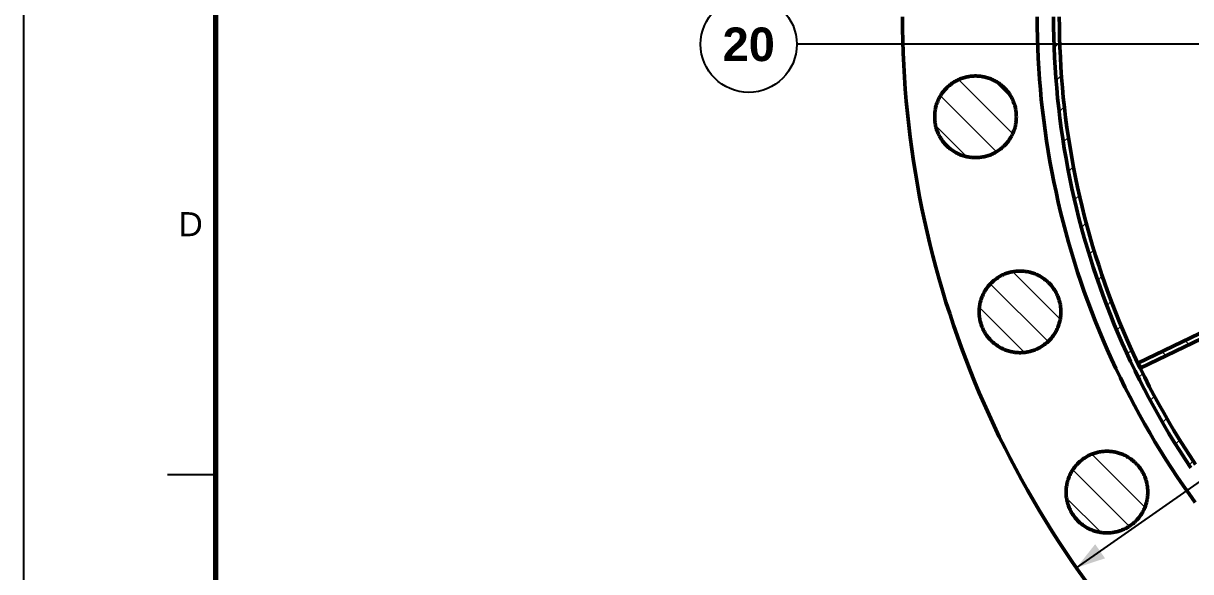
# Model space of a CAD drawing. Header units: millimetres. Extents: x 0 to 841, y 0 to 594.
# Drawn here: x 0 to 121.4, y 365.2 to 422.3 of the extents above; entities that cross this region are included whole.
import ezdxf
from ezdxf.enums import TextEntityAlignment as Align

# ---------------------------------------------------------------- set-up
doc = ezdxf.new("R2010")
doc.units = ezdxf.units.MM
for name, color, linetype, lineweight in [('ACH', 7, 'CONTINUOUS', 13), ('COTA', 7, 'CONTINUOUS', 25), ('FINA', 7, 'CONTINUOUS', 25), ('MARCO', 7, 'CONTINUOUS', 70), ('TXT', 7, 'CONTINUOUS', 25), ('VIS', 7, 'CONTINUOUS', 50)]:
    doc.layers.add(name, color=color, linetype=linetype, lineweight=lineweight)
doc.styles.add('STD', font='LiberationSans-Regular.ttf')
doc.styles.add('STDB', font='LiberationSans-Bold.ttf')

msp = doc.modelspace()

# ---------------------------------------------------------------- hatches: boundary and pattern name
at = {"layer": 'ACH'}
h = msp.add_hatch(dxfattribs=at)
h.set_pattern_fill('ANSI31', scale=0.8)
h.paths.add_polyline_path([(275.74, 422.95), (275.73, 421.63), (275.7, 420.3), (275.65, 418.98), (275.57, 417.66), (275.48, 416.34), (275.37, 415.02), (275.23, 413.7), (275.08, 412.38), (274.9, 411.07), (274.7, 409.76), (274.49, 408.46), (274.25, 407.15), (273.99, 405.85), (273.71, 404.56), (273.41, 403.27), (273.09, 401.98), (272.75, 400.7), (272.39, 399.43), (272.01, 398.16), (271.61, 396.9), (271.2, 395.64), (270.76, 394.39), (270.3, 393.15), (269.82, 391.92), (269.32, 390.69), (268.81, 389.47), (268.27, 388.26), (267.72, 387.06), (267.14, 385.86), (266.55, 384.68), (265.94, 383.5), (265.31, 382.34), (264.67, 381.18), (264, 380.04), (263.32, 378.9), (262.62, 377.78), (261.9, 376.67), (261.16, 375.57), (260.41, 374.48), (259.64, 373.4), (258.85, 372.33), (258.05, 371.28), (257.23, 370.24), (256.39, 369.21), (255.54, 368.2), (254.68, 367.2), (253.79, 366.21), (252.89, 365.24), (251.98, 364.28), (251.05, 363.34), (250.11, 362.41), (249.15, 361.5), (248.18, 360.6), (247.19, 359.71), (246.19, 358.85), (245.18, 357.99), (244.15, 357.16), (243.11, 356.34), (242.06, 355.54), (240.99, 354.75), (239.91, 353.98), (238.82, 353.23), (237.72, 352.49), (236.61, 351.77), (235.49, 351.07), (234.35, 350.39), (233.21, 349.72), (232.05, 349.08), (230.89, 348.45), (229.71, 347.84), (228.53, 347.25), (227.33, 346.67), (226.13, 346.12), (224.92, 345.58), (223.7, 345.07), (222.47, 344.57), (221.24, 344.09), (220, 343.63), (218.75, 343.19), (217.49, 342.78), (216.23, 342.38), (214.96, 342), (213.69, 341.64), (212.41, 341.3), (211.12, 340.98), (209.83, 340.68), (208.54, 340.4), (207.24, 340.14), (205.93, 339.9), (204.63, 339.69), (203.32, 339.49), (202.01, 339.31), (200.69, 339.16), (199.37, 339.02), (198.05, 338.91), (196.73, 338.82), (195.41, 338.74), (194.09, 338.69), (192.76, 338.66), (191.44, 338.65), (190.12, 338.66), (188.79, 338.69), (187.47, 338.74), (186.15, 338.82), (184.83, 338.91), (183.51, 339.02), (182.19, 339.16), (180.88, 339.31), (179.56, 339.49), (178.25, 339.69), (176.95, 339.9), (175.64, 340.14), (174.35, 340.4), (173.05, 340.68), (171.76, 340.98), (170.48, 341.3), (169.2, 341.64), (167.92, 342), (166.65, 342.38), (165.39, 342.78), (164.13, 343.19), (162.89, 343.63), (161.64, 344.09), (160.41, 344.57), (159.18, 345.07), (157.96, 345.58), (156.75, 346.12), (155.55, 346.67), (154.35, 347.25), (153.17, 347.84), (151.99, 348.45), (150.83, 349.08), (149.67, 349.72), (148.53, 350.39), (147.39, 351.07), (146.27, 351.77), (145.16, 352.49), (144.06, 353.23), (142.97, 353.98), (141.89, 354.75), (140.83, 355.54), (139.77, 356.34), (138.73, 357.16), (137.71, 357.99), (136.69, 358.85), (135.69, 359.71), (134.71, 360.6), (133.73, 361.5), (132.78, 362.41), (131.83, 363.34), (130.9, 364.28), (129.99, 365.24), (129.09, 366.21), (128.21, 367.2), (127.34, 368.2), (126.49, 369.21), (125.65, 370.24), (124.83, 371.28), (124.03, 372.33), (123.24, 373.4), (122.47, 374.48), (121.72, 375.57), (120.98, 376.67), (120.26, 377.78), (119.56, 378.9), (118.88, 380.04), (118.22, 381.18), (117.57, 382.34), (116.94, 383.5), (116.33, 384.68), (115.74, 385.86), (115.16, 387.06), (114.61, 388.26), (114.07, 389.47), (113.56, 390.69), (113.06, 391.92), (112.58, 393.15), (112.12, 394.39), (111.69, 395.64), (111.27, 396.9), (110.87, 398.16), (110.49, 399.43), (110.13, 400.7), (109.79, 401.98), (109.47, 403.27), (109.17, 404.56), (108.89, 405.85), (108.63, 407.15), (108.4, 408.46), (108.18, 409.76), (107.98, 411.07), (107.81, 412.38), (107.65, 413.7), (107.51, 415.02), (107.4, 416.34), (107.31, 417.66), (107.23, 418.98), (107.18, 420.3), (107.15, 421.63), (107.14, 422.95), (107.15, 424.27), (107.18, 425.6), (107.23, 426.92), (107.31, 428.24), (107.4, 429.56), (107.51, 430.88), (107.65, 432.2), (107.81, 433.51), (107.98, 434.83), (108.18, 436.14), (108.4, 437.44), (108.63, 438.75), (108.89, 440.04), (109.17, 441.34), (109.47, 442.63), (109.79, 443.91), (110.13, 445.19), (110.49, 446.47), (110.87, 447.74), (111.27, 449), (111.69, 450.26), (112.12, 451.5), (112.58, 452.75), (113.06, 453.98), (113.56, 455.21), (114.07, 456.43), (114.61, 457.64), (115.16, 458.84), (115.74, 460.04), (116.33, 461.22), (116.94, 462.4), (117.57, 463.56), (118.22, 464.72), (118.88, 465.86), (119.56, 467), (120.26, 468.12), (120.98, 469.23), (121.72, 470.33), (122.47, 471.42), (123.24, 472.5), (124.03, 473.56), (124.83, 474.62), (125.65, 475.66), (126.49, 476.68), (127.34, 477.7), (128.21, 478.7), (129.09, 479.68), (129.99, 480.66), (130.9, 481.61), (131.83, 482.56), (132.78, 483.49), (133.73, 484.4), (134.71, 485.3), (135.69, 486.18), (136.69, 487.05), (137.71, 487.9), (138.73, 488.74), (139.77, 489.56), (140.83, 490.36), (141.89, 491.15), (142.97, 491.92), (144.06, 492.67), (145.16, 493.41), (146.27, 494.13), (147.39, 494.83), (148.53, 495.51), (149.67, 496.17), (150.83, 496.82), (151.99, 497.45), (153.17, 498.06), (154.35, 498.65), (155.55, 499.23), (156.75, 499.78), (157.96, 500.32), (159.18, 500.83), (160.41, 501.33), (161.64, 501.81), (162.89, 502.27), (164.13, 502.7), (165.39, 503.12), (166.65, 503.52), (167.92, 503.9), (169.2, 504.26), (170.48, 504.6), (171.76, 504.92), (173.05, 505.22), (174.35, 505.5), (175.64, 505.76), (176.95, 505.99), (178.25, 506.21), (179.56, 506.41), (180.88, 506.58), (182.19, 506.74), (183.51, 506.88), (184.83, 506.99), (186.15, 507.08), (187.47, 507.16), (188.79, 507.21), (190.12, 507.24), (191.44, 507.25), (192.76, 507.24), (194.09, 507.21), (195.41, 507.16), (196.73, 507.08), (198.05, 506.99), (199.37, 506.88), (200.69, 506.74), (202.01, 506.58), (203.32, 506.41), (204.63, 506.21), (205.93, 505.99), (207.24, 505.76), (208.54, 505.5), (209.83, 505.22), (211.12, 504.92), (212.41, 504.6), (213.69, 504.26), (214.96, 503.9), (216.23, 503.52), (217.49, 503.12), (218.75, 502.7), (220, 502.27), (221.24, 501.81), (222.47, 501.33), (223.7, 500.83), (224.92, 500.32), (226.13, 499.78), (227.33, 499.23), (228.53, 498.65), (229.71, 498.06), (230.89, 497.45), (232.05, 496.82), (233.21, 496.17), (234.35, 495.51), (235.49, 494.83), (236.61, 494.13), (237.72, 493.41), (238.82, 492.67), (239.91, 491.92), (240.99, 491.15), (242.06, 490.36), (243.11, 489.56), (244.15, 488.74), (245.18, 487.9), (246.19, 487.05), (247.19, 486.18), (248.18, 485.3), (249.15, 484.4), (250.11, 483.49), (251.05, 482.56), (251.98, 481.61), (252.89, 480.66), (253.79, 479.68), (254.68, 478.7), (255.54, 477.7), (256.39, 476.68), (257.23, 475.66), (258.05, 474.62), (258.85, 473.56), (259.64, 472.5), (260.41, 471.42), (261.16, 470.33), (261.9, 469.23), (262.62, 468.12), (263.32, 467), (264, 465.86), (264.67, 464.72), (265.31, 463.56), (265.94, 462.4), (266.55, 461.22), (267.14, 460.04), (267.72, 458.84), (268.27, 457.64), (268.81, 456.43), (269.32, 455.21), (269.82, 453.98), (270.3, 452.75), (270.76, 451.5), (271.2, 450.26), (271.61, 449), (272.01, 447.74), (272.39, 446.47), (272.75, 445.19), (273.09, 443.91), (273.41, 442.63), (273.71, 441.34), (273.99, 440.04), (274.25, 438.75), (274.49, 437.44), (274.7, 436.14), (274.9, 434.83), (275.08, 433.51), (275.23, 432.2), (275.37, 430.88), (275.48, 429.56), (275.57, 428.24), (275.65, 426.92), (275.7, 425.6), (275.73, 424.27)])
h.paths.add_polyline_path([(275.14, 422.95), (275.13, 424.26), (275.1, 425.58), (275.05, 426.89), (274.98, 428.2), (274.88, 429.52), (274.77, 430.83), (274.64, 432.13), (274.48, 433.44), (274.31, 434.74), (274.11, 436.04), (273.89, 437.34), (273.66, 438.63), (273.4, 439.92), (273.12, 441.21), (272.83, 442.49), (272.51, 443.76), (272.17, 445.04), (271.82, 446.3), (271.44, 447.56), (271.04, 448.81), (270.63, 450.06), (270.19, 451.3), (269.74, 452.54), (269.26, 453.76), (268.77, 454.98), (268.26, 456.19), (267.73, 457.39), (267.17, 458.59), (266.61, 459.77), (266.02, 460.95), (265.41, 462.11), (264.79, 463.27), (264.15, 464.42), (263.48, 465.56), (262.81, 466.68), (262.11, 467.8), (261.4, 468.9), (260.67, 470), (259.92, 471.08), (259.16, 472.15), (258.37, 473.2), (257.58, 474.25), (256.76, 475.28), (255.93, 476.3), (255.09, 477.31), (254.22, 478.3), (253.35, 479.28), (252.46, 480.25), (251.55, 481.2), (250.63, 482.13), (249.69, 483.06), (248.74, 483.96), (247.77, 484.86), (246.79, 485.73), (245.8, 486.6), (244.79, 487.44), (243.77, 488.27), (242.74, 489.09), (241.7, 489.88), (240.64, 490.66), (239.57, 491.43), (238.49, 492.18), (237.39, 492.91), (236.29, 493.62), (235.17, 494.32), (234.05, 494.99), (232.91, 495.65), (231.76, 496.3), (230.61, 496.92), (229.44, 497.53), (228.26, 498.11), (227.08, 498.68), (225.88, 499.23), (224.68, 499.77), (223.47, 500.28), (222.25, 500.77), (221.03, 501.25), (219.79, 501.7), (218.55, 502.14), (217.31, 502.55), (216.05, 502.95), (214.79, 503.33), (213.53, 503.68), (212.26, 504.02), (210.98, 504.34), (209.7, 504.63), (208.41, 504.91), (207.12, 505.17), (205.83, 505.4), (204.53, 505.62), (203.23, 505.81), (201.93, 505.99), (200.63, 506.14), (199.32, 506.28), (198.01, 506.39), (196.7, 506.48), (195.38, 506.56), (194.07, 506.61), (192.76, 506.64), (191.44, 506.65), (190.13, 506.64), (188.81, 506.61), (187.5, 506.56), (186.19, 506.48), (184.87, 506.39), (183.56, 506.28), (182.26, 506.14), (180.95, 505.99), (179.65, 505.81), (178.35, 505.62), (177.05, 505.4), (175.76, 505.17), (174.47, 504.91), (173.18, 504.63), (171.9, 504.34), (170.63, 504.02), (169.35, 503.68), (168.09, 503.33), (166.83, 502.95), (165.58, 502.55), (164.33, 502.14), (163.09, 501.7), (161.85, 501.25), (160.63, 500.77), (159.41, 500.28), (158.2, 499.77), (157, 499.23), (155.8, 498.68), (154.62, 498.11), (153.44, 497.53), (152.27, 496.92), (151.12, 496.3), (149.97, 495.65), (148.83, 494.99), (147.71, 494.32), (146.59, 493.62), (145.49, 492.91), (144.39, 492.18), (143.31, 491.43), (142.24, 490.66), (141.19, 489.88), (140.14, 489.09), (139.11, 488.27), (138.09, 487.44), (137.08, 486.6), (136.09, 485.73), (135.11, 484.86), (134.14, 483.96), (133.19, 483.06), (132.26, 482.13), (131.33, 481.2), (130.43, 480.25), (129.53, 479.28), (128.66, 478.3), (127.79, 477.31), (126.95, 476.3), (126.12, 475.28), (125.3, 474.25), (124.51, 473.2), (123.73, 472.15), (122.96, 471.08), (122.21, 470), (121.48, 468.9), (120.77, 467.8), (120.07, 466.68), (119.4, 465.56), (118.74, 464.42), (118.09, 463.27), (117.47, 462.11), (116.86, 460.95), (116.28, 459.77), (115.71, 458.59), (115.16, 457.39), (114.62, 456.19), (114.11, 454.98), (113.62, 453.76), (113.14, 452.54), (112.69, 451.3), (112.25, 450.06), (111.84, 448.81), (111.44, 447.56), (111.06, 446.3), (110.71, 445.04), (110.37, 443.76), (110.05, 442.49), (109.76, 441.21), (109.48, 439.92), (109.22, 438.63), (108.99, 437.34), (108.77, 436.04), (108.58, 434.74), (108.4, 433.44), (108.25, 432.13), (108.11, 430.83), (108, 429.52), (107.91, 428.2), (107.83, 426.89), (107.78, 425.58), (107.75, 424.26), (107.74, 422.95), (107.75, 421.63), (107.78, 420.32), (107.83, 419.01), (107.91, 417.69), (108, 416.38), (108.11, 415.07), (108.25, 413.76), (108.4, 412.46), (108.58, 411.16), (108.77, 409.86), (108.99, 408.56), (109.22, 407.27), (109.48, 405.98), (109.76, 404.69), (110.05, 403.41), (110.37, 402.13), (110.71, 400.86), (111.06, 399.6), (111.44, 398.34), (111.84, 397.08), (112.25, 395.84), (112.69, 394.6), (113.14, 393.36), (113.62, 392.14), (114.11, 390.92), (114.62, 389.71), (115.16, 388.51), (115.71, 387.31), (116.28, 386.13), (116.86, 384.95), (117.47, 383.78), (118.09, 382.63), (118.74, 381.48), (119.4, 380.34), (120.07, 379.22), (120.77, 378.1), (121.48, 377), (122.21, 375.9), (122.96, 374.82), (123.73, 373.75), (124.51, 372.69), (125.3, 371.65), (126.12, 370.62), (126.95, 369.6), (127.79, 368.59), (128.66, 367.6), (129.53, 366.62), (130.43, 365.65), (131.33, 364.7), (132.26, 363.76), (133.19, 362.84), (134.14, 361.93), (135.11, 361.04), (136.09, 360.16), (137.08, 359.3), (138.09, 358.46), (139.11, 357.63), (140.14, 356.81), (141.19, 356.02), (142.24, 355.23), (143.31, 354.47), (144.39, 353.72), (145.49, 352.99), (146.59, 352.28), (147.71, 351.58), (148.83, 350.91), (149.97, 350.24), (151.12, 349.6), (152.27, 348.98), (153.44, 348.37), (154.62, 347.78), (155.8, 347.22), (157, 346.66), (158.2, 346.13), (159.41, 345.62), (160.63, 345.13), (161.85, 344.65), (163.09, 344.2), (164.33, 343.76), (165.58, 343.35), (166.83, 342.95), (168.09, 342.57), (169.35, 342.22), (170.63, 341.88), (171.9, 341.56), (173.18, 341.27), (174.47, 340.99), (175.76, 340.73), (177.05, 340.5), (178.35, 340.28), (179.65, 340.08), (180.95, 339.91), (182.26, 339.75), (183.56, 339.62), (184.87, 339.51), (186.19, 339.41), (187.5, 339.34), (188.81, 339.29), (190.13, 339.26), (191.44, 339.25), (192.76, 339.26), (194.07, 339.29), (195.38, 339.34), (196.7, 339.41), (198.01, 339.51), (199.32, 339.62), (200.63, 339.75), (201.93, 339.91), (203.23, 340.08), (204.53, 340.28), (205.83, 340.5), (207.12, 340.73), (208.41, 340.99), (209.7, 341.27), (210.98, 341.56), (212.26, 341.88), (213.53, 342.22), (214.79, 342.57), (216.05, 342.95), (217.31, 343.35), (218.55, 343.76), (219.79, 344.2), (221.03, 344.65), (222.25, 345.13), (223.47, 345.62), (224.68, 346.13), (225.88, 346.66), (227.08, 347.22), (228.26, 347.78), (229.44, 348.37), (230.61, 348.98), (231.76, 349.6), (232.91, 350.24), (234.05, 350.91), (235.17, 351.58), (236.29, 352.28), (237.39, 352.99), (238.49, 353.72), (239.57, 354.47), (240.64, 355.23), (241.7, 356.02), (242.74, 356.81), (243.77, 357.63), (244.79, 358.46), (245.8, 359.3), (246.79, 360.16), (247.77, 361.04), (248.74, 361.93), (249.69, 362.84), (250.63, 363.76), (251.55, 364.7), (252.46, 365.65), (253.35, 366.62), (254.22, 367.6), (255.09, 368.59), (255.93, 369.6), (256.76, 370.62), (257.58, 371.65), (258.37, 372.69), (259.16, 373.75), (259.92, 374.82), (260.67, 375.9), (261.4, 377), (262.11, 378.1), (262.81, 379.22), (263.48, 380.34), (264.15, 381.48), (264.79, 382.63), (265.41, 383.78), (266.02, 384.95), (266.61, 386.13), (267.17, 387.31), (267.73, 388.51), (268.26, 389.71), (268.77, 390.92), (269.26, 392.14), (269.74, 393.36), (270.19, 394.6), (270.63, 395.84), (271.04, 397.08), (271.44, 398.34), (271.82, 399.6), (272.17, 400.86), (272.51, 402.13), (272.83, 403.41), (273.12, 404.69), (273.4, 405.98), (273.66, 407.27), (273.89, 408.56), (274.11, 409.86), (274.31, 411.16), (274.48, 412.46), (274.64, 413.76), (274.77, 415.07), (274.88, 416.38), (274.98, 417.69), (275.05, 419.01), (275.1, 420.32), (275.13, 421.63)], flags=16)
h = msp.add_hatch(dxfattribs=at)
h.set_pattern_fill('ANSI31', scale=0.8, angle=90)
h.paths.add_polyline_path([(103.28, 412.54), (103.27, 412.42), (103.27, 412.3), (103.26, 412.18), (103.25, 412.06), (103.23, 411.94), (103.21, 411.82), (103.19, 411.7), (103.17, 411.58), (103.14, 411.47), (103.11, 411.35), (103.07, 411.23), (103.03, 411.12), (102.99, 411.01), (102.95, 410.9), (102.9, 410.79), (102.85, 410.68), (102.79, 410.57), (102.74, 410.46), (102.68, 410.36), (102.61, 410.26), (102.55, 410.16), (102.48, 410.06), (102.41, 409.96), (102.33, 409.87), (102.26, 409.77), (102.18, 409.68), (102.09, 409.6), (102.01, 409.51), (101.92, 409.43), (101.83, 409.35), (101.74, 409.27), (101.65, 409.19), (101.55, 409.12), (101.45, 409.05), (101.36, 408.98), (101.25, 408.92), (101.15, 408.86), (101.05, 408.8), (100.94, 408.74), (100.83, 408.69), (100.72, 408.64), (100.61, 408.59), (100.5, 408.55), (100.38, 408.51), (100.27, 408.47), (100.15, 408.44), (100.04, 408.41), (99.92, 408.38), (99.8, 408.36), (99.68, 408.34), (99.57, 408.32), (99.45, 408.31), (99.33, 408.3), (99.21, 408.29), (99.09, 408.29), (98.97, 408.29), (98.85, 408.29), (98.72, 408.3), (98.61, 408.31), (98.49, 408.32), (98.37, 408.34), (98.25, 408.36), (98.13, 408.38), (98.01, 408.41), (97.9, 408.44), (97.78, 408.47), (97.67, 408.51), (97.55, 408.55), (97.44, 408.59), (97.33, 408.64), (97.22, 408.69), (97.11, 408.74), (97.01, 408.8), (96.9, 408.86), (96.8, 408.92), (96.7, 408.98), (96.6, 409.05), (96.5, 409.12), (96.4, 409.19), (96.31, 409.27), (96.22, 409.35), (96.13, 409.43), (96.04, 409.51), (95.96, 409.6), (95.88, 409.68), (95.8, 409.77), (95.72, 409.87), (95.64, 409.96), (95.57, 410.06), (95.5, 410.16), (95.44, 410.26), (95.38, 410.36), (95.32, 410.46), (95.26, 410.57), (95.2, 410.68), (95.15, 410.79), (95.1, 410.9), (95.06, 411.01), (95.02, 411.12), (94.98, 411.23), (94.94, 411.35), (94.91, 411.47), (94.88, 411.58), (94.86, 411.7), (94.84, 411.82), (94.82, 411.94), (94.8, 412.06), (94.79, 412.18), (94.78, 412.3), (94.78, 412.42), (94.78, 412.54), (94.78, 412.66), (94.78, 412.78), (94.79, 412.9), (94.8, 413.02), (94.82, 413.14), (94.84, 413.25), (94.86, 413.37), (94.88, 413.49), (94.91, 413.61), (94.94, 413.72), (94.98, 413.84), (95.02, 413.95), (95.06, 414.07), (95.1, 414.18), (95.15, 414.29), (95.2, 414.4), (95.26, 414.5), (95.32, 414.61), (95.38, 414.71), (95.44, 414.82), (95.5, 414.92), (95.57, 415.02), (95.64, 415.11), (95.72, 415.21), (95.8, 415.3), (95.88, 415.39), (95.96, 415.48), (96.04, 415.56), (96.13, 415.65), (96.22, 415.73), (96.31, 415.81), (96.4, 415.88), (96.5, 415.95), (96.6, 416.02), (96.7, 416.09), (96.8, 416.16), (96.9, 416.22), (97.01, 416.28), (97.11, 416.33), (97.22, 416.38), (97.33, 416.43), (97.44, 416.48), (97.55, 416.52), (97.67, 416.56), (97.78, 416.6), (97.9, 416.63), (98.01, 416.66), (98.13, 416.69), (98.25, 416.71), (98.37, 416.74), (98.49, 416.75), (98.61, 416.77), (98.72, 416.78), (98.85, 416.78), (98.97, 416.79), (99.09, 416.79), (99.21, 416.78), (99.33, 416.78), (99.45, 416.77), (99.57, 416.75), (99.68, 416.74), (99.8, 416.71), (99.92, 416.69), (100.04, 416.66), (100.15, 416.63), (100.27, 416.6), (100.38, 416.56), (100.5, 416.52), (100.61, 416.48), (100.72, 416.43), (100.83, 416.38), (100.94, 416.33), (101.05, 416.28), (101.15, 416.22), (101.25, 416.16), (101.36, 416.09), (101.45, 416.02), (101.55, 415.95), (101.65, 415.88), (101.74, 415.81), (101.83, 415.73), (101.92, 415.65), (102.01, 415.56), (102.09, 415.48), (102.18, 415.39), (102.26, 415.3), (102.33, 415.21), (102.41, 415.11), (102.48, 415.02), (102.55, 414.92), (102.61, 414.82), (102.68, 414.71), (102.74, 414.61), (102.79, 414.5), (102.85, 414.4), (102.9, 414.29), (102.95, 414.18), (102.99, 414.07), (103.03, 413.95), (103.07, 413.84), (103.11, 413.72), (103.14, 413.61), (103.17, 413.49), (103.19, 413.37), (103.21, 413.25), (103.23, 413.14), (103.25, 413.02), (103.26, 412.9), (103.27, 412.78), (103.27, 412.66), (103.28, 412.54)])
h = msp.add_hatch(dxfattribs=at)
h.set_pattern_fill('ANSI31', scale=0.8, angle=90)
h.paths.add_polyline_path([(115.9, 386.9), (137.88, 397.49), (138.14, 396.95), (116.16, 386.36), (116.13, 386.43), (116.09, 386.5), (116.06, 386.57), (116.03, 386.63), (116, 386.7), (115.96, 386.77), (115.93, 386.84), (115.9, 386.9)])
h = msp.add_hatch(dxfattribs=at)
h.set_pattern_fill('ANSI31', scale=0.8, angle=90)
h.paths.add_polyline_path([(107.91, 392.23), (107.91, 392.11), (107.9, 391.99), (107.89, 391.87), (107.88, 391.75), (107.87, 391.63), (107.85, 391.52), (107.83, 391.4), (107.8, 391.28), (107.77, 391.16), (107.74, 391.05), (107.71, 390.93), (107.67, 390.82), (107.63, 390.7), (107.58, 390.59), (107.53, 390.48), (107.48, 390.37), (107.43, 390.27), (107.37, 390.16), (107.31, 390.06), (107.25, 389.95), (107.18, 389.85), (107.11, 389.75), (107.04, 389.66), (106.97, 389.56), (106.89, 389.47), (106.81, 389.38), (106.73, 389.29), (106.64, 389.21), (106.56, 389.12), (106.47, 389.04), (106.38, 388.96), (106.28, 388.89), (106.19, 388.82), (106.09, 388.75), (105.99, 388.68), (105.89, 388.61), (105.78, 388.55), (105.68, 388.49), (105.57, 388.44), (105.46, 388.39), (105.36, 388.34), (105.24, 388.29), (105.13, 388.25), (105.02, 388.21), (104.9, 388.17), (104.79, 388.14), (104.67, 388.11), (104.55, 388.08), (104.44, 388.06), (104.32, 388.03), (104.2, 388.02), (104.08, 388), (103.96, 387.99), (103.84, 387.99), (103.72, 387.98), (103.6, 387.98), (103.48, 387.99), (103.36, 387.99), (103.24, 388), (103.12, 388.02), (103, 388.03), (102.88, 388.06), (102.76, 388.08), (102.65, 388.11), (102.53, 388.14), (102.42, 388.17), (102.3, 388.21), (102.19, 388.25), (102.07, 388.29), (101.96, 388.34), (101.85, 388.39), (101.75, 388.44), (101.64, 388.49), (101.53, 388.55), (101.43, 388.61), (101.33, 388.68), (101.23, 388.75), (101.13, 388.82), (101.04, 388.89), (100.94, 388.96), (100.85, 389.04), (100.76, 389.12), (100.68, 389.21), (100.59, 389.29), (100.51, 389.38), (100.43, 389.47), (100.35, 389.56), (100.28, 389.66), (100.21, 389.75), (100.14, 389.85), (100.07, 389.95), (100.01, 390.06), (99.95, 390.16), (99.89, 390.27), (99.84, 390.37), (99.79, 390.48), (99.74, 390.59), (99.69, 390.7), (99.65, 390.82), (99.61, 390.93), (99.58, 391.05), (99.55, 391.16), (99.52, 391.28), (99.49, 391.4), (99.47, 391.52), (99.45, 391.63), (99.44, 391.75), (99.42, 391.87), (99.42, 391.99), (99.41, 392.11), (99.41, 392.23), (99.41, 392.35), (99.42, 392.47), (99.42, 392.59), (99.44, 392.71), (99.45, 392.83), (99.47, 392.95), (99.49, 393.07), (99.52, 393.19), (99.55, 393.3), (99.58, 393.42), (99.61, 393.54), (99.65, 393.65), (99.69, 393.76), (99.74, 393.87), (99.79, 393.98), (99.84, 394.09), (99.89, 394.2), (99.95, 394.31), (100.01, 394.41), (100.07, 394.51), (100.14, 394.61), (100.21, 394.71), (100.28, 394.81), (100.35, 394.9), (100.43, 395), (100.51, 395.09), (100.59, 395.17), (100.68, 395.26), (100.76, 395.34), (100.85, 395.42), (100.94, 395.5), (101.04, 395.58), (101.13, 395.65), (101.23, 395.72), (101.33, 395.79), (101.43, 395.85), (101.53, 395.91), (101.64, 395.97), (101.75, 396.03), (101.85, 396.08), (101.96, 396.13), (102.07, 396.18), (102.19, 396.22), (102.3, 396.26), (102.42, 396.3), (102.53, 396.33), (102.65, 396.36), (102.76, 396.39), (102.88, 396.41), (103, 396.43), (103.12, 396.45), (103.24, 396.46), (103.36, 396.47), (103.48, 396.48), (103.6, 396.48), (103.72, 396.48), (103.84, 396.48), (103.96, 396.47), (104.08, 396.46), (104.2, 396.45), (104.32, 396.43), (104.44, 396.41), (104.55, 396.39), (104.67, 396.36), (104.79, 396.33), (104.9, 396.3), (105.02, 396.26), (105.13, 396.22), (105.24, 396.18), (105.36, 396.13), (105.46, 396.08), (105.57, 396.03), (105.68, 395.97), (105.78, 395.91), (105.89, 395.85), (105.99, 395.79), (106.09, 395.72), (106.19, 395.65), (106.28, 395.58), (106.38, 395.5), (106.47, 395.42), (106.56, 395.34), (106.64, 395.26), (106.73, 395.17), (106.81, 395.09), (106.89, 395), (106.97, 394.9), (107.04, 394.81), (107.11, 394.71), (107.18, 394.61), (107.25, 394.51), (107.31, 394.41), (107.37, 394.31), (107.43, 394.2), (107.48, 394.09), (107.53, 393.98), (107.58, 393.87), (107.63, 393.76), (107.67, 393.65), (107.71, 393.54), (107.74, 393.42), (107.77, 393.3), (107.8, 393.19), (107.83, 393.07), (107.85, 392.95), (107.87, 392.83), (107.88, 392.71), (107.89, 392.59), (107.9, 392.47), (107.91, 392.35)])
h = msp.add_hatch(dxfattribs=at)
h.set_pattern_fill('ANSI31', scale=0.8, angle=90)
h.paths.add_polyline_path([(116.95, 373.47), (116.94, 373.35), (116.94, 373.23), (116.93, 373.11), (116.92, 372.99), (116.9, 372.87), (116.88, 372.75), (116.86, 372.63), (116.84, 372.52), (116.81, 372.4), (116.78, 372.28), (116.74, 372.17), (116.7, 372.05), (116.66, 371.94), (116.62, 371.83), (116.57, 371.72), (116.52, 371.61), (116.46, 371.5), (116.41, 371.4), (116.35, 371.29), (116.28, 371.19), (116.22, 371.09), (116.15, 370.99), (116.08, 370.89), (116, 370.8), (115.93, 370.71), (115.85, 370.62), (115.76, 370.53), (115.68, 370.44), (115.59, 370.36), (115.5, 370.28), (115.41, 370.2), (115.32, 370.13), (115.22, 370.05), (115.12, 369.98), (115.03, 369.92), (114.92, 369.85), (114.82, 369.79), (114.72, 369.73), (114.61, 369.68), (114.5, 369.62), (114.39, 369.57), (114.28, 369.53), (114.17, 369.48), (114.05, 369.44), (113.94, 369.41), (113.82, 369.37), (113.71, 369.34), (113.59, 369.32), (113.47, 369.29), (113.35, 369.27), (113.24, 369.25), (113.12, 369.24), (113, 369.23), (112.88, 369.22), (112.76, 369.22), (112.64, 369.22), (112.51, 369.22), (112.39, 369.23), (112.28, 369.24), (112.16, 369.25), (112.04, 369.27), (111.92, 369.29), (111.8, 369.32), (111.68, 369.34), (111.57, 369.37), (111.45, 369.41), (111.34, 369.44), (111.22, 369.48), (111.11, 369.53), (111, 369.57), (110.89, 369.62), (110.78, 369.68), (110.68, 369.73), (110.57, 369.79), (110.47, 369.85), (110.37, 369.92), (110.27, 369.98), (110.17, 370.05), (110.07, 370.13), (109.98, 370.2), (109.89, 370.28), (109.8, 370.36), (109.71, 370.44), (109.63, 370.53), (109.55, 370.62), (109.47, 370.71), (109.39, 370.8), (109.31, 370.89), (109.24, 370.99), (109.17, 371.09), (109.11, 371.19), (109.05, 371.29), (108.99, 371.4), (108.93, 371.5), (108.87, 371.61), (108.82, 371.72), (108.77, 371.83), (108.73, 371.94), (108.69, 372.05), (108.65, 372.17), (108.61, 372.28), (108.58, 372.4), (108.55, 372.52), (108.53, 372.63), (108.51, 372.75), (108.49, 372.87), (108.47, 372.99), (108.46, 373.11), (108.45, 373.23), (108.45, 373.35), (108.45, 373.47), (108.45, 373.59), (108.45, 373.71), (108.46, 373.83), (108.47, 373.95), (108.49, 374.07), (108.51, 374.19), (108.53, 374.31), (108.55, 374.42), (108.58, 374.54), (108.61, 374.66), (108.65, 374.77), (108.69, 374.89), (108.73, 375), (108.77, 375.11), (108.82, 375.22), (108.87, 375.33), (108.93, 375.44), (108.99, 375.54), (109.05, 375.65), (109.11, 375.75), (109.17, 375.85), (109.24, 375.95), (109.31, 376.05), (109.39, 376.14), (109.47, 376.23), (109.55, 376.32), (109.63, 376.41), (109.71, 376.5), (109.8, 376.58), (109.89, 376.66), (109.98, 376.74), (110.07, 376.81), (110.17, 376.89), (110.27, 376.96), (110.37, 377.02), (110.47, 377.09), (110.57, 377.15), (110.68, 377.21), (110.78, 377.27), (110.89, 377.32), (111, 377.37), (111.11, 377.41), (111.22, 377.46), (111.34, 377.5), (111.45, 377.53), (111.57, 377.57), (111.68, 377.6), (111.8, 377.62), (111.92, 377.65), (112.04, 377.67), (112.16, 377.69), (112.28, 377.7), (112.39, 377.71), (112.51, 377.72), (112.64, 377.72), (112.76, 377.72), (112.88, 377.72), (113, 377.71), (113.12, 377.7), (113.24, 377.69), (113.35, 377.67), (113.47, 377.65), (113.59, 377.62), (113.71, 377.6), (113.82, 377.57), (113.94, 377.53), (114.05, 377.5), (114.17, 377.46), (114.28, 377.41), (114.39, 377.37), (114.5, 377.32), (114.61, 377.27), (114.72, 377.21), (114.82, 377.15), (114.92, 377.09), (115.03, 377.02), (115.12, 376.96), (115.22, 376.89), (115.32, 376.81), (115.41, 376.74), (115.5, 376.66), (115.59, 376.58), (115.68, 376.5), (115.76, 376.41), (115.85, 376.32), (115.93, 376.23), (116, 376.14), (116.08, 376.05), (116.15, 375.95), (116.22, 375.85), (116.28, 375.75), (116.35, 375.65), (116.41, 375.54), (116.46, 375.44), (116.52, 375.33), (116.57, 375.22), (116.62, 375.11), (116.66, 375), (116.7, 374.89), (116.74, 374.77), (116.78, 374.66), (116.81, 374.54), (116.84, 374.42), (116.86, 374.31), (116.88, 374.19), (116.9, 374.07), (116.92, 373.95), (116.93, 373.83), (116.94, 373.71), (116.94, 373.59)])

# ---------------------------------------------------------------- linework, layer by layer
at = {"layer": 'COTA'}
for p, q in [((109.53, 365.59), (294.65, 495.22)), ((198.37, 420.08), (80.44, 420.08))]:
    msp.add_line(p, q, dxfattribs=at)
msp.add_solid([(109.53, 365.59), (112.5, 366.58), (111.47, 368.05)], dxfattribs=at)
at = {"layer": 'FINA'}
msp.add_line((20, 375.27), (15, 375.27), dxfattribs=at)
msp.add_lwpolyline([(0, 0), (841, 0), (841, 594), (0, 594)], close=True, dxfattribs=at)
msp.add_circle((75.44, 420.08), 5, dxfattribs=at)
at = {"layer": 'MARCO'}
msp.add_lwpolyline([(20, 10), (831, 10), (831, 584), (20, 584)], close=True, dxfattribs=at)
at = {"layer": 'VIS'}
for points in [[(91.44, 422.95), (91.45, 421.69), (91.47, 420.44), (91.51, 419.18), (91.57, 417.92), (91.64, 416.67), (91.72, 415.42), (91.83, 414.16), (91.95, 412.91), (92.08, 411.66), (92.23, 410.42), (92.39, 409.17), (92.58, 407.93), (92.77, 406.69), (92.98, 405.45), (93.21, 404.21), (93.46, 402.98), (93.71, 401.75), (93.99, 400.52), (94.28, 399.3), (94.58, 398.08), (94.9, 396.87), (95.24, 395.65), (95.59, 394.45), (95.95, 393.25), (96.34, 392.05), (96.73, 390.85), (97.14, 389.67), (97.57, 388.48), (98.01, 387.31), (98.46, 386.14), (98.93, 384.97), (99.42, 383.81), (99.92, 382.66), (100.43, 381.51), (100.96, 380.37), (101.5, 379.24), (102.06, 378.11), (102.63, 376.99), (103.21, 375.88), (103.81, 374.77), (104.42, 373.68), (105.05, 372.59), (105.69, 371.51), (106.34, 370.43), (107.01, 369.37), (107.69, 368.31), (108.38, 367.26), (109.09, 366.22), (109.81, 365.19), (110.54, 364.17)], [(105.44, 422.95), (105.45, 421.87), (105.47, 420.79), (105.5, 419.71), (105.55, 418.63), (105.61, 417.55), (105.69, 416.47), (105.77, 415.39), (105.87, 414.32), (105.99, 413.24), (106.12, 412.17), (106.26, 411.1), (106.42, 410.03), (106.59, 408.96), (106.77, 407.9), (106.96, 406.83), (107.17, 405.77), (107.4, 404.72), (107.63, 403.66), (107.88, 402.61), (108.14, 401.56), (108.42, 400.52), (108.71, 399.48), (109.01, 398.44), (109.32, 397.4), (109.65, 396.37), (109.99, 395.35), (110.34, 394.33), (110.71, 393.31), (111.09, 392.3), (111.48, 391.29), (111.88, 390.29), (112.3, 389.29), (112.73, 388.3), (113.17, 387.31), (113.63, 386.33), (114.09, 385.36), (114.57, 384.39), (115.06, 383.43), (115.56, 382.47), (116.08, 381.52), (116.6, 380.57), (117.14, 379.64), (117.69, 378.71), (118.26, 377.78), (118.83, 376.87), (119.41, 375.96), (120.01, 375.06), (120.62, 374.16), (121.24, 373.28), (121.87, 372.4)], [(121.42, 376), (120.84, 376.89), (120.26, 377.78), (119.7, 378.68), (119.15, 379.58), (118.61, 380.49), (118.08, 381.41), (117.57, 382.34), (117.06, 383.27), (116.57, 384.21), (116.09, 385.15), (115.62, 386.1), (115.16, 387.06), (114.72, 388.02), (114.29, 388.98), (113.87, 389.96), (113.46, 390.93), (113.06, 391.92), (112.68, 392.9), (112.31, 393.9), (111.95, 394.89), (111.6, 395.89), (111.27, 396.9), (110.95, 397.91), (110.64, 398.92), (110.34, 399.94), (110.06, 400.96), (109.79, 401.98), (109.53, 403.01), (109.29, 404.04), (109.06, 405.08), (108.84, 406.11), (108.63, 407.15), (108.44, 408.19), (108.26, 409.24), (108.1, 410.29), (107.94, 411.33), (107.81, 412.38), (107.68, 413.44), (107.57, 414.49), (107.47, 415.54), (107.38, 416.6), (107.31, 417.66), (107.25, 418.71), (107.2, 419.77), (107.17, 420.83), (107.15, 421.89), (107.14, 422.95)], [(121.92, 376.34), (121.34, 377.22), (120.77, 378.1), (120.21, 378.99), (119.67, 379.89), (119.13, 380.8), (118.61, 381.71), (118.09, 382.63), (117.59, 383.55), (117.1, 384.48), (116.63, 385.42), (116.16, 386.36), (115.71, 387.31), (115.26, 388.27), (114.83, 389.23), (114.42, 390.19), (114.01, 391.16), (113.62, 392.14), (113.24, 393.12), (112.87, 394.1), (112.51, 395.09), (112.17, 396.09), (111.84, 397.08), (111.52, 398.09), (111.21, 399.09), (110.92, 400.1), (110.64, 401.12), (110.37, 402.13), (110.12, 403.15), (109.87, 404.18), (109.64, 405.2), (109.43, 406.23), (109.22, 407.27), (109.03, 408.3), (108.86, 409.34), (108.69, 410.38), (108.54, 411.42), (108.4, 412.46), (108.28, 413.5), (108.16, 414.55), (108.06, 415.6), (107.98, 416.64), (107.91, 417.69), (107.85, 418.74), (107.8, 419.79), (107.77, 420.85), (107.75, 421.9), (107.74, 422.95)], [(103.28, 412.54), (103.27, 412.42), (103.27, 412.3), (103.26, 412.18), (103.25, 412.06), (103.23, 411.94), (103.21, 411.82), (103.19, 411.7), (103.17, 411.58), (103.14, 411.47), (103.11, 411.35), (103.07, 411.23), (103.03, 411.12), (102.99, 411.01), (102.95, 410.9), (102.9, 410.79), (102.85, 410.68), (102.79, 410.57), (102.74, 410.46), (102.68, 410.36), (102.61, 410.26), (102.55, 410.16), (102.48, 410.06), (102.41, 409.96), (102.33, 409.87), (102.26, 409.77), (102.18, 409.68), (102.09, 409.6), (102.01, 409.51), (101.92, 409.43), (101.83, 409.35), (101.74, 409.27), (101.65, 409.19), (101.55, 409.12), (101.45, 409.05), (101.36, 408.98), (101.25, 408.92), (101.15, 408.86), (101.05, 408.8), (100.94, 408.74), (100.83, 408.69), (100.72, 408.64), (100.61, 408.59), (100.5, 408.55), (100.38, 408.51), (100.27, 408.47), (100.15, 408.44), (100.04, 408.41), (99.92, 408.38), (99.8, 408.36), (99.68, 408.34), (99.57, 408.32), (99.45, 408.31), (99.33, 408.3), (99.21, 408.29), (99.09, 408.29), (98.97, 408.29), (98.85, 408.29), (98.72, 408.3), (98.61, 408.31), (98.49, 408.32), (98.37, 408.34), (98.25, 408.36), (98.13, 408.38), (98.01, 408.41), (97.9, 408.44), (97.78, 408.47), (97.67, 408.51), (97.55, 408.55), (97.44, 408.59), (97.33, 408.64), (97.22, 408.69), (97.11, 408.74), (97.01, 408.8), (96.9, 408.86), (96.8, 408.92), (96.7, 408.98), (96.6, 409.05), (96.5, 409.12), (96.4, 409.19), (96.31, 409.27), (96.22, 409.35), (96.13, 409.43), (96.04, 409.51), (95.96, 409.6), (95.88, 409.68), (95.8, 409.77), (95.72, 409.87), (95.64, 409.96), (95.57, 410.06), (95.5, 410.16), (95.44, 410.26), (95.38, 410.36), (95.32, 410.46), (95.26, 410.57), (95.2, 410.68), (95.15, 410.79), (95.1, 410.9), (95.06, 411.01), (95.02, 411.12), (94.98, 411.23), (94.94, 411.35), (94.91, 411.47), (94.88, 411.58), (94.86, 411.7), (94.84, 411.82), (94.82, 411.94), (94.8, 412.06), (94.79, 412.18), (94.78, 412.3), (94.78, 412.42), (94.78, 412.54), (94.78, 412.66), (94.78, 412.78), (94.79, 412.9), (94.8, 413.02), (94.82, 413.14), (94.84, 413.25), (94.86, 413.37), (94.88, 413.49), (94.91, 413.61), (94.94, 413.72), (94.98, 413.84), (95.02, 413.95), (95.06, 414.07), (95.1, 414.18), (95.15, 414.29), (95.2, 414.4), (95.26, 414.5), (95.32, 414.61), (95.38, 414.71), (95.44, 414.82), (95.5, 414.92), (95.57, 415.02), (95.64, 415.11), (95.72, 415.21), (95.8, 415.3), (95.88, 415.39), (95.96, 415.48), (96.04, 415.56), (96.13, 415.65), (96.22, 415.73), (96.31, 415.81), (96.4, 415.88), (96.5, 415.95), (96.6, 416.02), (96.7, 416.09), (96.8, 416.16), (96.9, 416.22), (97.01, 416.28), (97.11, 416.33), (97.22, 416.38), (97.33, 416.43), (97.44, 416.48), (97.55, 416.52), (97.67, 416.56), (97.78, 416.6), (97.9, 416.63), (98.01, 416.66), (98.13, 416.69), (98.25, 416.71), (98.37, 416.74), (98.49, 416.75), (98.61, 416.77), (98.72, 416.78), (98.85, 416.78), (98.97, 416.79), (99.09, 416.79), (99.21, 416.78), (99.33, 416.78), (99.45, 416.77), (99.57, 416.75), (99.68, 416.74), (99.8, 416.71), (99.92, 416.69), (100.04, 416.66), (100.15, 416.63), (100.27, 416.6), (100.38, 416.56), (100.5, 416.52), (100.61, 416.48), (100.72, 416.43), (100.83, 416.38), (100.94, 416.33), (101.05, 416.28), (101.15, 416.22), (101.25, 416.16), (101.36, 416.09), (101.45, 416.02), (101.55, 415.95), (101.65, 415.88), (101.74, 415.81), (101.83, 415.73), (101.92, 415.65), (102.01, 415.56), (102.09, 415.48), (102.18, 415.39), (102.26, 415.3), (102.33, 415.21), (102.41, 415.11), (102.48, 415.02), (102.55, 414.92), (102.61, 414.82), (102.68, 414.71), (102.74, 414.61), (102.79, 414.5), (102.85, 414.4), (102.9, 414.29), (102.95, 414.18), (102.99, 414.07), (103.03, 413.95), (103.07, 413.84), (103.11, 413.72), (103.14, 413.61), (103.17, 413.49), (103.19, 413.37), (103.21, 413.25), (103.23, 413.14), (103.25, 413.02), (103.26, 412.9), (103.27, 412.78), (103.27, 412.66), (103.28, 412.54)], [(137.88, 397.49), (115.9, 386.9)], [(107.91, 392.23), (107.91, 392.11), (107.9, 391.99), (107.89, 391.87), (107.88, 391.75), (107.87, 391.63), (107.85, 391.52), (107.83, 391.4), (107.8, 391.28), (107.77, 391.16), (107.74, 391.05), (107.71, 390.93), (107.67, 390.82), (107.63, 390.7), (107.58, 390.59), (107.53, 390.48), (107.48, 390.37), (107.43, 390.27), (107.37, 390.16), (107.31, 390.06), (107.25, 389.95), (107.18, 389.85), (107.11, 389.75), (107.04, 389.66), (106.97, 389.56), (106.89, 389.47), (106.81, 389.38), (106.73, 389.29), (106.64, 389.21), (106.56, 389.12), (106.47, 389.04), (106.38, 388.96), (106.28, 388.89), (106.19, 388.82), (106.09, 388.75), (105.99, 388.68), (105.89, 388.61), (105.78, 388.55), (105.68, 388.49), (105.57, 388.44), (105.46, 388.39), (105.36, 388.34), (105.24, 388.29), (105.13, 388.25), (105.02, 388.21), (104.9, 388.17), (104.79, 388.14), (104.67, 388.11), (104.55, 388.08), (104.44, 388.06), (104.32, 388.03), (104.2, 388.02), (104.08, 388), (103.96, 387.99), (103.84, 387.99), (103.72, 387.98), (103.6, 387.98), (103.48, 387.99), (103.36, 387.99), (103.24, 388), (103.12, 388.02), (103, 388.03), (102.88, 388.06), (102.76, 388.08), (102.65, 388.11), (102.53, 388.14), (102.42, 388.17), (102.3, 388.21), (102.19, 388.25), (102.07, 388.29), (101.96, 388.34), (101.85, 388.39), (101.75, 388.44), (101.64, 388.49), (101.53, 388.55), (101.43, 388.61), (101.33, 388.68), (101.23, 388.75), (101.13, 388.82), (101.04, 388.89), (100.94, 388.96), (100.85, 389.04), (100.76, 389.12), (100.68, 389.21), (100.59, 389.29), (100.51, 389.38), (100.43, 389.47), (100.35, 389.56), (100.28, 389.66), (100.21, 389.75), (100.14, 389.85), (100.07, 389.95), (100.01, 390.06), (99.95, 390.16), (99.89, 390.27), (99.84, 390.37), (99.79, 390.48), (99.74, 390.59), (99.69, 390.7), (99.65, 390.82), (99.61, 390.93), (99.58, 391.05), (99.55, 391.16), (99.52, 391.28), (99.49, 391.4), (99.47, 391.52), (99.45, 391.63), (99.44, 391.75), (99.42, 391.87), (99.42, 391.99), (99.41, 392.11), (99.41, 392.23), (99.41, 392.35), (99.42, 392.47), (99.42, 392.59), (99.44, 392.71), (99.45, 392.83), (99.47, 392.95), (99.49, 393.07), (99.52, 393.19), (99.55, 393.3), (99.58, 393.42), (99.61, 393.54), (99.65, 393.65), (99.69, 393.76), (99.74, 393.87), (99.79, 393.98), (99.84, 394.09), (99.89, 394.2), (99.95, 394.31), (100.01, 394.41), (100.07, 394.51), (100.14, 394.61), (100.21, 394.71), (100.28, 394.81), (100.35, 394.9), (100.43, 395), (100.51, 395.09), (100.59, 395.17), (100.68, 395.26), (100.76, 395.34), (100.85, 395.42), (100.94, 395.5), (101.04, 395.58), (101.13, 395.65), (101.23, 395.72), (101.33, 395.79), (101.43, 395.85), (101.53, 395.91), (101.64, 395.97), (101.75, 396.03), (101.85, 396.08), (101.96, 396.13), (102.07, 396.18), (102.19, 396.22), (102.3, 396.26), (102.42, 396.3), (102.53, 396.33), (102.65, 396.36), (102.76, 396.39), (102.88, 396.41), (103, 396.43), (103.12, 396.45), (103.24, 396.46), (103.36, 396.47), (103.48, 396.48), (103.6, 396.48), (103.72, 396.48), (103.84, 396.48), (103.96, 396.47), (104.08, 396.46), (104.2, 396.45), (104.32, 396.43), (104.44, 396.41), (104.55, 396.39), (104.67, 396.36), (104.79, 396.33), (104.9, 396.3), (105.02, 396.26), (105.13, 396.22), (105.24, 396.18), (105.36, 396.13), (105.46, 396.08), (105.57, 396.03), (105.68, 395.97), (105.78, 395.91), (105.89, 395.85), (105.99, 395.79), (106.09, 395.72), (106.19, 395.65), (106.28, 395.58), (106.38, 395.5), (106.47, 395.42), (106.56, 395.34), (106.64, 395.26), (106.73, 395.17), (106.81, 395.09), (106.89, 395), (106.97, 394.9), (107.04, 394.81), (107.11, 394.71), (107.18, 394.61), (107.25, 394.51), (107.31, 394.41), (107.37, 394.31), (107.43, 394.2), (107.48, 394.09), (107.53, 393.98), (107.58, 393.87), (107.63, 393.76), (107.67, 393.65), (107.71, 393.54), (107.74, 393.42), (107.77, 393.3), (107.8, 393.19), (107.83, 393.07), (107.85, 392.95), (107.87, 392.83), (107.88, 392.71), (107.89, 392.59), (107.9, 392.47), (107.91, 392.35), (107.91, 392.23)], [(138.14, 396.95), (116.16, 386.36)], [(116.16, 386.36), (116.12, 386.45), (116.07, 386.54), (116.03, 386.63), (115.99, 386.72), (115.94, 386.81), (115.9, 386.9)], [(116.95, 373.47), (116.94, 373.35), (116.94, 373.23), (116.93, 373.11), (116.92, 372.99), (116.9, 372.87), (116.88, 372.75), (116.86, 372.63), (116.84, 372.52), (116.81, 372.4), (116.78, 372.28), (116.74, 372.17), (116.7, 372.05), (116.66, 371.94), (116.62, 371.83), (116.57, 371.72), (116.52, 371.61), (116.46, 371.5), (116.41, 371.4), (116.35, 371.29), (116.28, 371.19), (116.22, 371.09), (116.15, 370.99), (116.08, 370.89), (116, 370.8), (115.93, 370.71), (115.85, 370.62), (115.76, 370.53), (115.68, 370.44), (115.59, 370.36), (115.5, 370.28), (115.41, 370.2), (115.32, 370.13), (115.22, 370.05), (115.12, 369.98), (115.03, 369.92), (114.92, 369.85), (114.82, 369.79), (114.72, 369.73), (114.61, 369.68), (114.5, 369.62), (114.39, 369.57), (114.28, 369.53), (114.17, 369.48), (114.05, 369.44), (113.94, 369.41), (113.82, 369.37), (113.71, 369.34), (113.59, 369.32), (113.47, 369.29), (113.35, 369.27), (113.24, 369.25), (113.12, 369.24), (113, 369.23), (112.88, 369.22), (112.76, 369.22), (112.64, 369.22), (112.51, 369.22), (112.39, 369.23), (112.28, 369.24), (112.16, 369.25), (112.04, 369.27), (111.92, 369.29), (111.8, 369.32), (111.68, 369.34), (111.57, 369.37), (111.45, 369.41), (111.34, 369.44), (111.22, 369.48), (111.11, 369.53), (111, 369.57), (110.89, 369.62), (110.78, 369.68), (110.68, 369.73), (110.57, 369.79), (110.47, 369.85), (110.37, 369.92), (110.27, 369.98), (110.17, 370.05), (110.07, 370.13), (109.98, 370.2), (109.89, 370.28), (109.8, 370.36), (109.71, 370.44), (109.63, 370.53), (109.55, 370.62), (109.47, 370.71), (109.39, 370.8), (109.31, 370.89), (109.24, 370.99), (109.17, 371.09), (109.11, 371.19), (109.05, 371.29), (108.99, 371.4), (108.93, 371.5), (108.87, 371.61), (108.82, 371.72), (108.77, 371.83), (108.73, 371.94), (108.69, 372.05), (108.65, 372.17), (108.61, 372.28), (108.58, 372.4), (108.55, 372.52), (108.53, 372.63), (108.51, 372.75), (108.49, 372.87), (108.47, 372.99), (108.46, 373.11), (108.45, 373.23), (108.45, 373.35), (108.45, 373.47), (108.45, 373.59), (108.45, 373.71), (108.46, 373.83), (108.47, 373.95), (108.49, 374.07), (108.51, 374.19), (108.53, 374.31), (108.55, 374.42), (108.58, 374.54), (108.61, 374.66), (108.65, 374.77), (108.69, 374.89), (108.73, 375), (108.77, 375.11), (108.82, 375.22), (108.87, 375.33), (108.93, 375.44), (108.99, 375.54), (109.05, 375.65), (109.11, 375.75), (109.17, 375.85), (109.24, 375.95), (109.31, 376.05), (109.39, 376.14), (109.47, 376.23), (109.55, 376.32), (109.63, 376.41), (109.71, 376.5), (109.8, 376.58), (109.89, 376.66), (109.98, 376.74), (110.07, 376.81), (110.17, 376.89), (110.27, 376.96), (110.37, 377.02), (110.47, 377.09), (110.57, 377.15), (110.68, 377.21), (110.78, 377.27), (110.89, 377.32), (111, 377.37), (111.11, 377.41), (111.22, 377.46), (111.34, 377.5), (111.45, 377.53), (111.57, 377.57), (111.68, 377.6), (111.8, 377.62), (111.92, 377.65), (112.04, 377.67), (112.16, 377.69), (112.28, 377.7), (112.39, 377.71), (112.51, 377.72), (112.64, 377.72), (112.76, 377.72), (112.88, 377.72), (113, 377.71), (113.12, 377.7), (113.24, 377.69), (113.35, 377.67), (113.47, 377.65), (113.59, 377.62), (113.71, 377.6), (113.82, 377.57), (113.94, 377.53), (114.05, 377.5), (114.17, 377.46), (114.28, 377.41), (114.39, 377.37), (114.5, 377.32), (114.61, 377.27), (114.72, 377.21), (114.82, 377.15), (114.92, 377.09), (115.03, 377.02), (115.12, 376.96), (115.22, 376.89), (115.32, 376.81), (115.41, 376.74), (115.5, 376.66), (115.59, 376.58), (115.68, 376.5), (115.76, 376.41), (115.85, 376.32), (115.93, 376.23), (116, 376.14), (116.08, 376.05), (116.15, 375.95), (116.22, 375.85), (116.28, 375.75), (116.35, 375.65), (116.41, 375.54), (116.46, 375.44), (116.52, 375.33), (116.57, 375.22), (116.62, 375.11), (116.66, 375), (116.7, 374.89), (116.74, 374.77), (116.78, 374.66), (116.81, 374.54), (116.84, 374.42), (116.86, 374.31), (116.88, 374.19), (116.9, 374.07), (116.92, 373.95), (116.93, 373.83), (116.94, 373.71), (116.94, 373.59), (116.95, 373.47)]]:
    msp.add_lwpolyline(points, dxfattribs=at)

# ---------------------------------------------------------------- texts
at = {"layer": 'TXT'}
for s, height, style, p in [('20', 3.5, 'STDB', (75.44, 420.08)), ('D', 2.5, 'STD', (17.4, 401.36))]:
    msp.add_text(s, height=height, dxfattribs=dict(at, style=style)).set_placement(p, align=Align.MIDDLE_CENTER)

doc.saveas('drawing.dxf')
